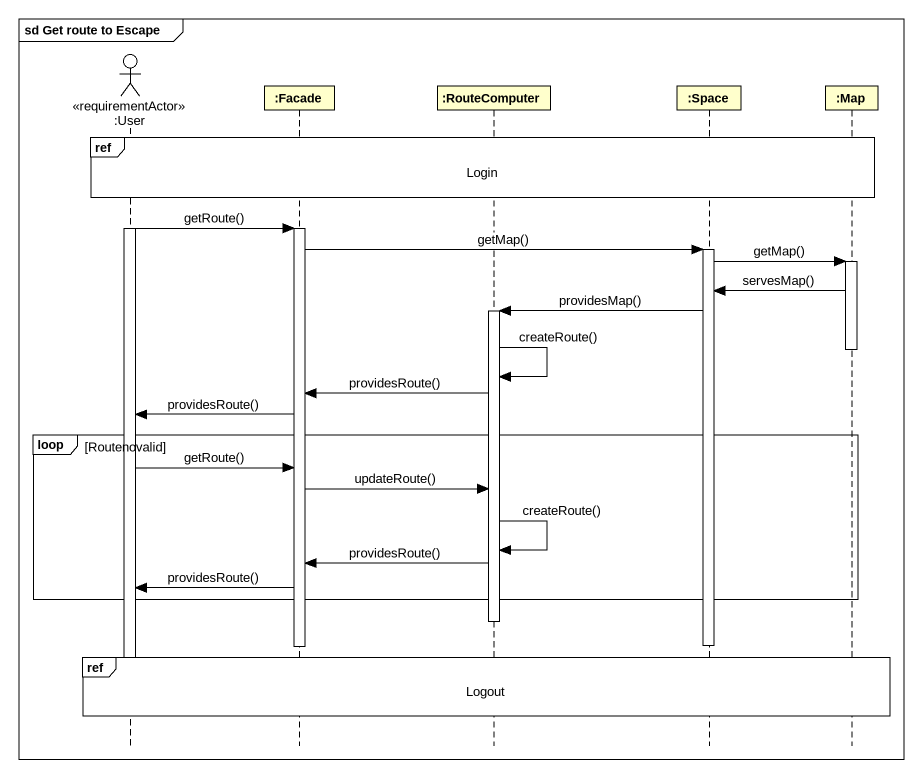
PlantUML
@startuml
mainframe sd Get route to Escape
hide footbox
actor ":User" as User <<requirementActor>>
participant ":Facade" as Facade
participant ":RouteComputer" as RouteComputer
participant ":Space" as Space
participant ":Map" as Map_

ref over User, Facade, RouteComputer, Space, Map_ : Login
activate User
User -> Facade : getRoute()
activate Facade
Facade -> Space : getMap()
activate Space
Space -> Map_ : getMap()
activate Map_
Map_ -> Space : servesMap()
Space -> RouteComputer : providesMap()
activate RouteComputer
deactivate Map_
RouteComputer -> RouteComputer : createRoute()
RouteComputer -> Facade : providesRoute()
Facade -> User : providesRoute()
loop Routenovalid
  User -> Facade : getRoute()
  Facade -> RouteComputer : updateRoute()
  RouteComputer -> RouteComputer : createRoute()
  RouteComputer -> Facade : providesRoute()
  Facade -> User : providesRoute()
end
deactivate RouteComputer
deactivate Space
deactivate Facade
ref over User, Facade, RouteComputer, Space, Map_ : Logout
deactivate User
@enduml
